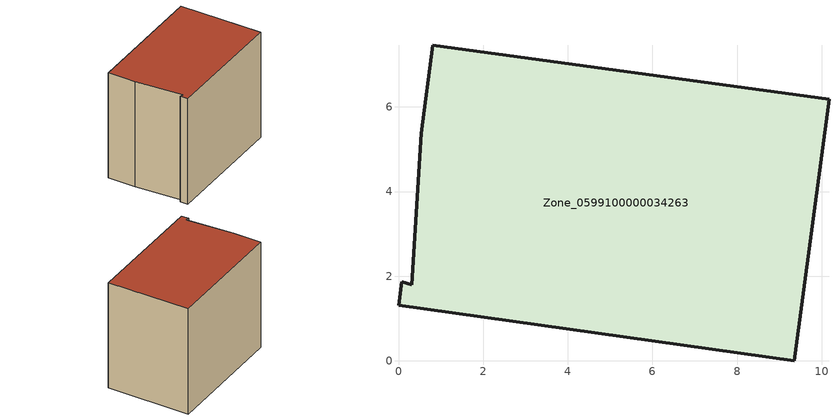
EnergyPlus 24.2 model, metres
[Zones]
Zone_0599100000034263
 floor ground (C_G): 0.54,5.38 0.81,7.46 10.17,6.18 9.36,0 0,1.32 0.07,1.87 0.32,1.79 z0
 wall outside (C_F): 0.81,7.46 0.54,5.38 0.32,1.79 0.07,1.87 0,1.32 9.36,0 10.17,6.18 0.81,7.46 z0:8.47
 roof outside (C_R): 0.07,1.87 0,1.32 9.36,0 10.17,6.18 0.81,7.46 0.54,5.38 0.32,1.79 z8.47
[BUILDING]
Pand.0599100000034263: North Axis=0; Terrain=City; Loads Convergence Tolerance Value=0.04; Temperature Convergence Tolerance Value=0.4; Solar Distribution=FullExterior; Maximum Number of Warmup Days=25; Minimum Number of Warmup Days=1
[Site:Location]
Rotterdam.The.Hague.AP_ZH_NLD Design_Conditions: Latitude=51.96; Longitude=4.45; Time Zone=1; Elevation=-4.5
[SITE:GROUNDTEMPERATURE:BUILDINGSURFACE]
18, 18, 18, 18, 18, 18, 18, 18, 18, 18, 18, 18
[MATERIAL] Thermal Absorptance=0.9; Solar Absorptance=0.7; Visible Absorptance=0.7
Name | Roughness | Thickness | Conductivity | Density | Specific Heat
G.TI.1946-1964 | MediumSmooth | 0.15 | 1 | 540 | 1210
F.TI.1946-1964 | Rough | 0.3 | 0.857143 | 1920 | 840
R.TI.1946-1964 | MediumRough | 0.2 | 0.277778 | 1500 | 1000
[CONSTRUCTION]
C_G: G.TI.1946-1964
C_F: F.TI.1946-1964
C_R: R.TI.1946-1964
[ZONE]
Zone_0599100000034263: Type=1; Multiplier=1; Ceiling Height=Autocalculate; Volume=Autocalculate; Floor Area=autocalculate; Part of Total Floor Area=Yes
[ZONEINFILTRATION:DESIGNFLOWRATE]
Infil_Zone_0599100000034263: Zone or ZoneList or Space or SpaceList=Zone_0599100000034263; Schedule=AlwaysOn; Design Flow Rate Calculation Method=Flow/Area; Flow Rate per Floor Area=0.003; Constant Term Coefficient=1; Temperature Term Coefficient=0; Velocity Term Coefficient=0; Velocity Squared Term Coefficient=0
[HVACTEMPLATE:ZONE:IDEALLOADSAIRSYSTEM]
Zone_0599100000034263: Maximum Heating Supply Air Temperature=50; Minimum Cooling Supply Air Temperature=13; Maximum Heating Supply Air Humidity Ratio=0.0156; Minimum Cooling Supply Air Humidity Ratio=0.0077; Heating Limit=NoLimit; Cooling Limit=NoLimit; Dehumidification Control Type=ConstantSensibleHeatRatio; Cooling Sensible Heat Ratio=0.7; Dehumidification Setpoint=60; Humidification Control Type=None; Humidification Setpoint=30; Outdoor Air Method=None; Outdoor Air Flow Rate per Person=0.00944; Outdoor Air Flow Rate per Zone Floor Area=0; Outdoor Air Flow Rate per Zone=0; Demand Controlled Ventilation Type=None; Outdoor Air Economizer Type=NoEconomizer; Heat Recovery Type=None; Sensible Heat Recovery Effectiveness=0.7; Latent Heat Recovery Effectiveness=0.65
[ZONECONTROL:THERMOSTAT]
ThermostatControl_Zone_0599100000034263: Zone or ZoneList=Zone_0599100000034263; Control Type Schedule=DualSetpointControlType; Control 1=Thermostat_Zone_0599100000034263; Temperature Difference Between Cutout And Setpoint=0
[THERMOSTATSETPOINT:DUALSETPOINT]
Thermostat_Zone_0599100000034263: Heating Setpoint Temperature Schedule=HeatingSetpoint_Zone_0599100000034263; Cooling Setpoint Temperature Schedule=CoolingSetpoint_Zone_0599100000034263
[SCHEDULE:COMPACT]
HeatingSetpoint_Zone_0599100000034263: Through: 12/31, For: AllDays, Until: 24:00, 21
CoolingSetpoint_Zone_0599100000034263: Through: 12/31, For: AllDays, Until: 24:00, 24
DualSetpointControlType: Through: 12/31, For: AllDays, Until: 24:00, 4
AlwaysOn: Through: 12/31, For: AllDays, Until: 24:00, 1
